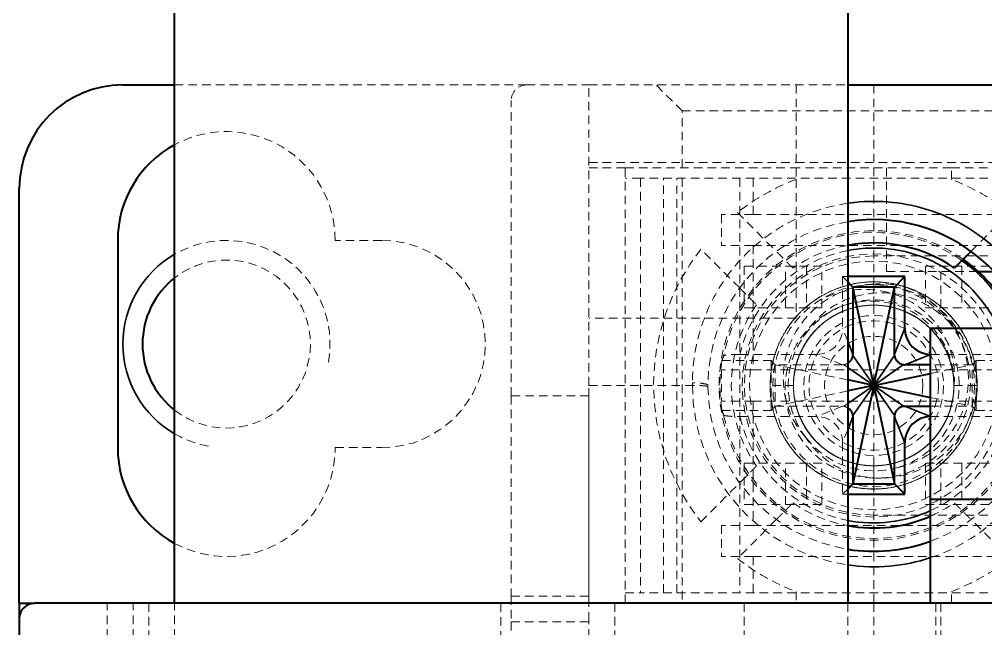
# Model space of a CAD drawing. Header units: inches. Extents: x 6934 to 18973, y 4254 to 7629.
# Drawn here: x 17088.78 to 17107.44, y 4908.46 to 4920.22 of the extents above; entities that cross this region are included whole.
import ezdxf

# ---------------------------------------------------------------- set-up
doc = ezdxf.new("R2010")
doc.units = ezdxf.units.IN
doc.header["$MEASUREMENT"] = 0
doc.linetypes.add('입력 정류부 ASSY$0$DASHED', pattern=[0.2067, 0.1654, -0.0413])
for name, color, linetype, lineweight, true_color in [('입력 정류부 ASSY$0$가려진 것(ISO)', 2, '입력 정류부 ASSY$0$DASHED', 18, 0xffff00), ('입력 정류부 ASSY$0$가려진 좁은 것(ISO)', 2, '입력 정류부 ASSY$0$DASHED', 18, 0xffff00), ('입력 정류부 ASSY$0$가시적인 것(ISO)', 3, 'Continuous', 40, 0x00ff00), ('입력 정류부 ASSY$0$가시적인 좁은 것(ISO)', 3, 'Continuous', 35, 0x00ff00)]:
    doc.layers.add(name, color=color, linetype=linetype, lineweight=lineweight, true_color=true_color)

# ---------------------------------------------------------------- blocks, each defined once
blk = doc.blocks.new('입력 정류부 ASSY')
at = {"layer": '입력 정류부 ASSY$0$가려진 것(ISO)'}
for p, q in [((437.704, 658.94), (444.504, 658.94)), ((444.504, 658.94), (445.704, 658.94)), ((445.704, 658.94), (450.704, 658.94)), ((445.704, 653.14), (445.704, 658.94)), ((447.504, 658.44), (447.004, 658.94)), ((449.704, 658.94), (449.704, 657.34)), ((451.204, 658.94), (451.204, 655.09)), ((444.204, 652.94), (444.204, 658.64)), ((447.504, 658.44), (455.104, 658.44)), ((447.504, 657.34), (447.504, 658.44)), ((445.704, 657.44), (449.704, 657.44)), ((445.704, 657.34), (446.404, 657.34)), ((446.404, 648.94), (446.404, 657.34)), ((446.404, 657.34), (449.704, 657.34)), ((449.704, 657.44), (461.454, 657.44)), ((452.704, 657.34), (449.704, 657.34)), ((449.704, 657.34), (449.704, 657.117)), ((451.454, 657.34), (451.454, 655.34)), ((452.704, 657.117), (452.704, 657.34)), ((452.704, 657.34), (456.304, 657.34)), ((446.704, 657.14), (446.404, 657.14)), ((455.004, 657.14), (446.704, 657.14)), ((446.704, 657.14), (446.704, 649.14)), ((447.504, 657.14), (447.504, 648.94)), ((449.704, 657.117), (449.704, 654.44)), ((448.262, 656.44), (448.262, 655.84)), ((448.875, 656.44), (448.262, 656.44)), ((448.574, 656.478), (449.323, 655.729)), ((448.875, 656.44), (453.534, 656.44)), ((453.086, 655.729), (453.835, 656.478)), ((441.704, 655.94), (440.804, 655.94)), ((448.875, 655.84), (448.262, 655.84)), ((448.875, 655.84), (453.534, 655.84)), ((448.616, 655.022), (447.866, 655.771)), ((455.004, 655.64), (451.204, 655.64)), ((448.704, 655.44), (448.704, 654.64)), ((450.204, 655.44), (448.704, 655.44)), ((449.504, 654.64), (449.504, 655.44)), ((450.204, 654.64), (450.204, 655.44)), ((452.204, 655.44), (452.204, 654.64)), ((453.704, 655.44), (452.204, 655.44)), ((452.904, 655.44), (452.904, 654.64)), ((451.454, 655.34), (453.223, 655.34)), ((450.604, 655.24), (450.604, 654.245)), ((450.704, 655.24), (450.604, 655.24)), ((450.704, 655.14), (450.604, 655.24)), ((451.204, 654.69), (451.204, 648.94)), ((448.704, 654.64), (450.204, 654.64)), ((452.204, 654.64), (453.704, 654.64)), ((449.704, 654.44), (445.704, 654.44)), ((448.275, 653.62), (449.224, 653.62)), ((448.62, 653.74), (450.099, 653.74)), ((449.224, 652.66), (449.224, 653.62)), ((449.304, 653.54), (449.224, 653.62)), ((452.309, 653.74), (453.788, 653.74)), ((453.104, 653.54), (453.184, 653.62)), ((453.184, 653.62), (454.134, 653.62)), ((453.184, 652.66), (453.184, 653.62)), ((448.262, 653.44), (448.262, 652.84)), ((448.875, 653.44), (448.262, 653.44)), ((448.875, 653.44), (453.534, 653.44)), ((449.304, 653.54), (449.304, 652.74)), ((450.602, 653.54), (449.304, 653.54)), ((450.704, 653.246), (449.304, 653.54)), ((453.104, 653.54), (452.304, 653.54)), ((452.304, 653.372), (453.104, 653.54)), ((453.104, 652.74), (453.104, 653.54)), ((445.704, 653.14), (447.704, 653.14)), ((445.704, 648.94), (445.704, 653.14)), ((450.704, 653.035), (449.304, 652.74)), ((444.204, 652.94), (444.204, 649.074)), ((445.704, 652.94), (444.204, 652.94)), ((445.704, 649.074), (445.704, 652.94)), ((448.875, 652.84), (448.262, 652.84)), ((448.875, 652.84), (453.534, 652.84)), ((452.304, 652.909), (453.104, 652.74)), ((448.275, 652.66), (449.224, 652.66)), ((449.304, 652.74), (449.224, 652.66)), ((449.304, 652.74), (450.602, 652.74)), ((452.304, 652.74), (453.104, 652.74)), ((453.104, 652.74), (453.184, 652.66)), ((453.184, 652.66), (454.134, 652.66)), ((450.099, 652.54), (448.62, 652.54)), ((453.788, 652.54), (452.309, 652.54)), ((440.804, 651.94), (441.704, 651.94)), ((450.604, 652.035), (450.604, 651.04)), ((448.704, 651.64), (448.704, 650.84)), ((450.204, 651.64), (448.704, 651.64)), ((449.504, 650.84), (449.504, 651.64)), ((450.204, 650.84), (450.204, 651.64)), ((452.204, 651.64), (452.204, 650.84)), ((453.704, 651.64), (452.204, 651.64)), ((452.904, 651.64), (452.904, 650.84)), ((447.866, 650.509), (448.616, 651.259)), ((450.704, 651.14), (450.604, 651.04)), ((450.604, 651.04), (450.704, 651.04)), ((448.704, 650.84), (450.204, 650.84)), ((452.204, 650.84), (453.704, 650.84)), ((455.004, 650.64), (451.204, 650.64)), ((448.262, 650.44), (448.262, 649.84)), ((448.875, 650.44), (448.262, 650.44)), ((449.323, 650.552), (448.574, 649.802)), ((448.875, 650.44), (453.534, 650.44)), ((453.835, 649.802), (453.086, 650.552)), ((448.875, 649.84), (448.262, 649.84)), ((448.875, 649.84), (453.534, 649.84)), ((446.404, 649.14), (446.704, 649.14)), ((455.004, 649.14), (446.704, 649.14)), ((449.704, 649.164), (449.704, 648.94)), ((452.704, 648.94), (452.704, 649.164)), ((436.404, 647.74), (436.404, 648.94)), ((436.904, 647.74), (436.904, 648.94)), ((437.204, 648.94), (437.204, 647.74)), ((437.704, 647.74), (437.704, 648.94)), ((444.004, 647.44), (444.004, 648.94)), ((444.204, 649.074), (444.204, 648.579)), ((445.704, 648.914), (445.704, 648.94)), ((445.704, 648.6), (445.704, 648.914)), ((448.704, 648.94), (448.704, 644.94)), ((450.704, 648.94), (450.704, 635.44)), ((451.204, 648.94), (451.204, 647.44)), ((452.404, 648.94), (452.404, 647.44)), ((452.504, 648.94), (452.504, 647.74)), ((444.204, 648.579), (444.204, 647.64)), ((445.704, 647.74), (445.704, 648.6))]:
    blk.add_line(p, q, dxfattribs=at)
for radius in [2.539, 2.4, 1.95, 1.35, 1.25, 0.95]:
    blk.add_circle((451.204, 653.14), radius, dxfattribs=at)
for centre, radius, start, end in [((444.504, 658.64), 0.3, 90, 180), ((438.704, 655.94), 2.1, 0, 118.4369), ((451.204, 653.14), 4.25, 110.6673, 128.2437), ((451.204, 653.14), 4.25, 51.7563, 69.3327), ((451.204, 653.14), 2.986, 54.6398, 35.3602), ((438.704, 653.94), 2, 350, 120), ((441.704, 653.94), 2, 270, 90), ((451.204, 653.14), 2.75, 100.4757, 124.5243), ((451.204, 653.14), 4.25, 141.7563, 218.2437), ((451.204, 653.14), 2.5, 90, 270), ((438.704, 653.94), 1.621, 231.9097, 128.0903), ((451.204, 653.14), 2.75, 145.4757, 214.5243), ((451.204, 653.14), 1.55, 0.0859, 0), ((451.204, 653.14), 2.969, 170.6948, 189.3052), ((451.204, 653.14), 3.2, 180.4297, 261.0107), ((438.704, 653.94), 2, 240, 260), ((451.204, 653.14), 1.65, 217.486, 286.5238), ((438.704, 651.94), 2.1, 241.5631, 0), ((451.204, 653.14), 3.2, 290.1055, 334.9922), ((451.204, 653.14), 2.75, 235.4757, 259.5243), ((451.204, 653.14), 2.75, 293.5782, 304.5243), ((451.204, 653.14), 4.25, 231.7563, 249.3327), ((451.204, 653.14), 4.25, 290.6673, 308.2437)]:
    blk.add_arc(centre, radius, start, end, dxfattribs=at)
for centre, major_axis, ratio, start_param, end_param in [((451.204, 653.14), (3.2, 0), 1, 1.727689, 3.141593), ((450.066, 654.279), (-0.393, 0.393), 0.939231, 2.387521, 3.895664), ((716.757, 652.738), (-268.637, -0.023), 0.099501, 6.245907, 6.249295), ((452.343, 654.279), (0.393, 0.393), 0.939231, 3.886534, 3.895664), ((716.757, 653.543), (-268.637, 0.023), 0.099501, 0.03389, 0.037279), ((450.066, 652.002), (-0.393, -0.393), 0.939231, 2.387521, 3.895664), ((452.343, 652.002), (0.393, -0.393), 0.939231, 2.387521, 2.396652)]:
    blk.add_ellipse(centre, major_axis=major_axis, ratio=ratio, start_param=start_param, end_param=end_param, dxfattribs=at)
for points, weights in [([(449.646, 655.406), (449.497, 655.555), (449.323, 655.729)], [1.33228603951, 1.25233484819, 1.17025125092]), ([(448.616, 655.022), (448.789, 654.848), (448.939, 654.699)], [1.17025125093, 1.25233484816, 1.33228603946]), ([(448.939, 651.582), (448.789, 651.432), (448.616, 651.259)], [1.33228603951, 1.25233484819, 1.17025125092]), ([(449.323, 650.552), (449.497, 650.725), (449.646, 650.875)], [1.17025125095, 1.25233484818, 1.33228603948]), ([(452.763, 650.875), (452.912, 650.725), (453.086, 650.552)], [1.33228603946, 1.25233484816, 1.17025125093])]:
    blk.add_rational_spline(points, weights, degree=2, dxfattribs=at)
for points, knots in [([(453.203, 653.139), (453.203, 653.338), (453.174, 653.535), (453.059, 653.912), (452.974, 654.092), (452.79, 654.365), (452.706, 654.467), (452.444, 654.726), (452.23, 654.878), (451.831, 655.045), (451.681, 655.089), (451.403, 655.134), (451.276, 655.143), (450.889, 655.131), (450.63, 655.072), (450.25, 654.904), (450.116, 654.826), (449.889, 654.652), (449.794, 654.563), (449.538, 654.273), (449.406, 654.049), (449.256, 653.63), (449.191, 653.374), (449.219, 652.801), (449.278, 652.541), (449.457, 652.157), (449.535, 652.029), (449.704, 651.811), (449.792, 651.718), (450.086, 651.463), (450.318, 651.33), (450.685, 651.206), (450.807, 651.176), (451.235, 651.117), (451.49, 651.154), (451.926, 651.258), (452.155, 651.367), (452.612, 651.683), (452.776, 651.89), (453.009, 652.25), (453.114, 652.489), (453.192, 652.886), (453.204, 653.013), (453.204, 653.267), (453.192, 653.394), (453.118, 653.774), (453.017, 654.019), (452.736, 654.451), (452.559, 654.634), (452.243, 654.853), (452.13, 654.916), (451.822, 655.052), (451.62, 655.106), (451.153, 655.157), (450.894, 655.133), (450.414, 654.991), (450.176, 654.877), (449.857, 654.624), (449.764, 654.534), (449.593, 654.332), (449.516, 654.22), (449.326, 653.872), (449.247, 653.619), (449.189, 653.106), (449.209, 652.852), (449.312, 652.482), (449.359, 652.361), (449.512, 652.056), (449.636, 651.883), (449.877, 651.639), (449.978, 651.555), (450.292, 651.344), (450.524, 651.245), (451.036, 651.129), (451.301, 651.128), (451.678, 651.193), (451.807, 651.229), (452.172, 651.373), (452.395, 651.514), (452.771, 651.871), (452.92, 652.082), (453.083, 652.449), (453.126, 652.585), (453.185, 652.86), (453.2, 653), (453.201, 653.14)], [0.000007, 0.000007, 0.000007, 0.000007, 0.059582, 0.059582, 0.118821, 0.118821, 0.158155, 0.158155, 0.229336, 0.229336, 0.268735, 0.268735, 0.301028, 0.301028, 0.366976, 0.366976, 0.406311, 0.406311, 0.439283, 0.439283, 0.504207, 0.504207, 0.552518, 0.552518, 0.589706, 0.589706, 0.609756, 0.609756, 0.626991, 0.626991, 0.662667, 0.662667, 0.679781, 0.679781, 0.721417, 0.721417, 0.783482, 0.783482, 0.869921, 0.869921, 0.97609, 0.97609, 1.024938, 1.024938, 1.073527, 1.073527, 1.173463, 1.173463, 1.271705, 1.271705, 1.321067, 1.321067, 1.401021, 1.401021, 1.502193, 1.502193, 1.59454, 1.59454, 1.637187, 1.637187, 1.682247, 1.682247, 1.768915, 1.768915, 1.854267, 1.854267, 1.897098, 1.897098, 1.967955, 1.967955, 2.011749, 2.011749, 2.094026, 2.094026, 2.186933, 2.186933, 2.23734, 2.23734, 2.334908, 2.334908, 2.433523, 2.433523, 2.487015, 2.487015, 2.540015, 2.540015, 2.540015, 2.540015]), ([(453.203, 653.14), (453.202, 653.291), (453.185, 653.443), (453.119, 653.731), (453.071, 653.868), (452.954, 654.116), (452.888, 654.228), (452.733, 654.436), (452.646, 654.532), (452.35, 654.799), (452.113, 654.939), (451.736, 655.072), (451.609, 655.103), (451.184, 655.162), (450.938, 655.13), (450.513, 655.033), (450.272, 654.926), (449.94, 654.696), (449.83, 654.601), (449.544, 654.289), (449.411, 654.056), (449.286, 653.712), (449.256, 653.598), (449.205, 653.307), (449.197, 653.128), (449.241, 652.656), (449.33, 652.413), (449.532, 652.027), (449.664, 651.849), (449.921, 651.602), (450.03, 651.516), (450.304, 651.345), (450.473, 651.27), (450.902, 651.148), (451.169, 651.126), (451.593, 651.173), (451.754, 651.21), (452.165, 651.365), (452.368, 651.503), (452.662, 651.761), (452.785, 651.905), (452.977, 652.202), (453.05, 652.353), (453.198, 652.796), (453.212, 653.058), (453.188, 653.422), (453.161, 653.574), (453.08, 653.842), (453.032, 653.96), (452.929, 654.157), (452.878, 654.238), (452.766, 654.393), (452.704, 654.466), (452.548, 654.625), (452.451, 654.708), (452.128, 654.931), (451.88, 655.04), (451.527, 655.116), (451.432, 655.129), (451.214, 655.144), (451.092, 655.14), (450.846, 655.111), (450.721, 655.083), (450.445, 654.995), (450.297, 654.928), (449.978, 654.733), (449.775, 654.572), (449.441, 654.119), (449.327, 653.873), (449.225, 653.455), (449.205, 653.294), (449.206, 652.98), (449.223, 652.827), (449.293, 652.532), (449.345, 652.392), (449.528, 652.022), (449.692, 651.809), (449.985, 651.551), (450.087, 651.477), (450.31, 651.347), (450.43, 651.292), (450.675, 651.209), (450.799, 651.179), (451.081, 651.14), (451.239, 651.137), (451.609, 651.171), (451.864, 651.228), (452.294, 651.453), (452.447, 651.564), (452.785, 651.887), (452.934, 652.109), (453.141, 652.576), (453.197, 652.829), (453.208, 653.351), (453.162, 653.613), (452.985, 654.08), (452.852, 654.31), (452.543, 654.634), (452.419, 654.735), (452.14, 654.914), (451.984, 654.988), (451.821, 655.041)], [-3.390178, -3.390178, -3.390178, -3.390178, -3.371636, -3.371636, -3.353997, -3.353997, -3.338157, -3.338157, -3.322382, -3.322382, -3.289638, -3.289638, -3.273696, -3.273696, -3.237281, -3.237281, -3.184004, -3.184004, -3.154198, -3.154198, -3.097138, -3.097138, -3.070006, -3.070006, -3.029066, -3.029066, -2.960825, -2.960825, -2.892156, -2.892156, -2.848915, -2.848915, -2.790998, -2.790998, -2.707711, -2.707711, -2.655539, -2.655539, -2.56855, -2.56855, -2.487686, -2.487686, -2.416001, -2.416001, -2.286286, -2.286286, -2.191721, -2.191721, -2.113793, -2.113793, -2.054865, -2.054865, -1.996119, -1.996119, -1.91739, -1.91739, -1.753633, -1.753633, -1.694344, -1.694344, -1.618881, -1.618881, -1.539938, -1.539938, -1.439192, -1.439192, -1.307156, -1.307156, -1.188354, -1.188354, -1.11572, -1.11572, -1.047455, -1.047455, -0.980954, -0.980954, -0.86399, -0.86399, -0.807694, -0.807694, -0.748738, -0.748738, -0.691828, -0.691828, -0.621275, -0.621275, -0.525499, -0.525499, -0.46514, -0.46514, -0.375145, -0.375145, -0.280571, -0.280571, -0.186369, -0.186369, -0.099543, -0.099543, -0.051517, -0.051517, 0, 0, 0, 0]), ([(449.893, 652.139), (449.81, 652.23), (449.705, 652.365), (449.545, 652.712), (449.497, 652.88), (449.435, 653.341), (449.477, 653.578), (449.561, 653.89), (449.644, 654.122), (449.976, 654.555), (450.161, 654.718), (450.602, 654.976), (450.842, 655.049), (451.314, 655.118), (451.571, 655.105), (451.821, 655.042)], [0.0003867, 0.0003867, 0.0003867, 0.0003867, 0.036933, 0.036933, 0.0670381, 0.0670381, 0.1181535, 0.1181535, 0.1677528, 0.1677528, 0.2070199, 0.2070199, 0.2508461, 0.2508461, 0.3025255, 0.3025255, 0.3025255, 0.3025255]), ([(452.754, 653.143), (452.758, 653.276), (452.745, 653.41), (452.685, 653.671), (452.638, 653.797), (452.48, 654.099), (452.349, 654.261), (452.111, 654.461), (452.025, 654.52), (451.748, 654.673), (451.544, 654.737), (451.123, 654.783), (450.91, 654.766), (450.501, 654.65), (450.309, 654.551), (449.968, 654.285), (449.824, 654.118), (449.606, 653.735), (449.536, 653.522), (449.481, 653.08), (449.497, 652.856), (449.584, 652.532), (449.624, 652.427), (449.769, 652.134), (449.906, 651.948), (450.176, 651.712), (450.269, 651.645), (450.469, 651.531), (450.574, 651.483), (450.901, 651.372), (451.131, 651.342), (451.476, 651.362), (451.591, 651.38), (451.817, 651.438), (451.927, 651.478), (452.247, 651.632), (452.44, 651.776), (452.761, 652.134), (452.886, 652.345), (453.046, 652.8), (453.081, 653.04), (453.058, 653.522), (453, 653.759), (452.846, 654.092), (452.783, 654.199), (452.565, 654.498), (452.383, 654.667), (452.03, 654.886), (451.874, 654.957), (451.545, 655.055), (451.375, 655.082), (451.204, 655.086)], [-1.467475, -1.467475, -1.467475, -1.467475, -1.421358, -1.421358, -1.374964, -1.374964, -1.303542, -1.303542, -1.267757, -1.267757, -1.194711, -1.194711, -1.122411, -1.122411, -1.049221, -1.049221, -0.974178, -0.974178, -0.897563, -0.897563, -0.821369, -0.821369, -0.782976, -0.782976, -0.709701, -0.709701, -0.675322, -0.675322, -0.64062, -0.64062, -0.571763, -0.571763, -0.536741, -0.536741, -0.501709, -0.501709, -0.430115, -0.430115, -0.35782, -0.35782, -0.286329, -0.286329, -0.213765, -0.213765, -0.176539, -0.176539, -0.102866, -0.102866, -0.051425, -0.051425, -0.000047, -0.000047, -0.000047, -0.000047]), ([(451.204, 655.086), (451.18, 655.087), (451.156, 655.087), (451.107, 655.086), (451.083, 655.086), (451.059, 655.085)], [-0.01457087, -0.01457087, -0.01457087, -0.01457087, -0.00729764, -0.00729764, -0.00001596, -0.00001596, -0.00001596, -0.00001596]), ([(453.203, 653.139), (453.185, 653.377), (453.126, 653.613), (452.951, 653.998), (452.83, 654.201), (452.451, 654.569), (452.24, 654.706), (451.789, 654.888), (451.565, 654.931), (451.109, 654.926), (450.884, 654.881), (450.5, 654.726), (450.336, 654.627), (450.055, 654.38), (449.938, 654.234), (449.847, 654.075)], [0.0000003, 0.0000003, 0.0000003, 0.0000003, 0.0716294, 0.0716294, 0.1268768, 0.1268768, 0.1753995, 0.1753995, 0.2224904, 0.2224904, 0.2683989, 0.2683989, 0.3069655, 0.3069655, 0.3443353, 0.3443353, 0.3443353, 0.3443353]), ([(452.754, 653.14), (452.782, 653.368), (452.758, 653.606), (452.683, 653.83), (452.609, 654.054), (452.485, 654.264), (452.315, 654.444), (452.145, 654.624), (451.928, 654.772), (451.691, 654.867), (451.454, 654.962), (451.197, 655.005), (450.938, 654.994), (450.679, 654.983), (450.418, 654.917), (450.179, 654.799)], [0, 0, 0, 0, 0.2, 0.2, 0.2, 0.4, 0.4, 0.4, 0.6, 0.6, 0.6, 0.8, 0.8, 0.8, 1, 1, 1, 1]), ([(451.82, 655.04), (452.025, 654.957), (452.217, 654.839), (452.526, 654.571), (452.674, 654.409), (452.915, 653.978), (452.992, 653.735), (453.046, 653.261), (453.032, 653.031), (452.912, 652.568), (452.803, 652.373), (452.564, 652.051), (452.409, 651.904), (452.052, 651.671), (451.866, 651.598), (451.673, 651.559)], [0.0000368, 0.0000368, 0.0000368, 0.0000368, 0.066496, 0.066496, 0.1229128, 0.1229128, 0.1807284, 0.1807284, 0.2333007, 0.2333007, 0.29152, 0.29152, 0.3555191, 0.3555191, 0.4215744, 0.4215744, 0.4215744, 0.4215744]), ([(451.674, 651.558), (451.856, 651.613), (452.028, 651.698), (452.353, 651.937), (452.498, 652.094), (452.665, 652.366), (452.712, 652.462), (452.787, 652.662), (452.815, 652.766), (452.867, 653.08), (452.861, 653.295), (452.791, 653.606), (452.758, 653.707), (452.636, 653.983), (452.527, 654.146), (452.318, 654.363), (452.237, 654.432), (452.063, 654.553), (451.97, 654.605), (451.679, 654.735), (451.469, 654.783), (451.149, 654.793), (451.042, 654.786), (450.728, 654.734), (450.527, 654.66), (450.255, 654.494), (450.169, 654.429), (450.011, 654.285), (449.94, 654.206), (449.751, 653.95), (449.66, 653.758), (449.58, 653.451), (449.564, 653.346), (449.546, 653.049), (449.567, 652.858), (449.649, 652.579), (449.686, 652.485), (449.777, 652.305), (449.831, 652.219), (449.893, 652.139)], [-0.8404494, -0.8404494, -0.8404494, -0.8404494, -0.783137, -0.783137, -0.7194337, -0.7194337, -0.687226, -0.687226, -0.6552146, -0.6552146, -0.5913606, -0.5913606, -0.5594308, -0.5594308, -0.5008563, -0.5008563, -0.4689192, -0.4689192, -0.4371665, -0.4371665, -0.3730272, -0.3730272, -0.3409886, -0.3409886, -0.2773983, -0.2773983, -0.2451589, -0.2451589, -0.21318, -0.21318, -0.1498121, -0.1498121, -0.1178841, -0.1178841, -0.0605763, -0.0605763, -0.0304348, -0.0304348, -0.0000152, -0.0000152, -0.0000152, -0.0000152]), ([(451.204, 654.69), (451.082, 654.69), (450.96, 654.676), (450.721, 654.618), (450.606, 654.575), (450.322, 654.428), (450.163, 654.304), (449.873, 653.971), (449.784, 653.78), (449.672, 653.44), (449.644, 653.244), (449.671, 652.836), (449.726, 652.635), (449.906, 652.269), (450.03, 652.108), (450.335, 651.843), (450.511, 651.74), (450.927, 651.596), (451.136, 651.583), (451.5, 651.607), (451.692, 651.656), (452.053, 651.827), (452.22, 651.953), (452.454, 652.213), (452.579, 652.38), (452.731, 652.809), (452.761, 653.012), (452.743, 653.422), (452.692, 653.619), (452.519, 653.982), (452.402, 654.143), (452.089, 654.434), (451.903, 654.534), (451.581, 654.652), (451.383, 654.698), (450.948, 654.682), (450.746, 654.634), (450.374, 654.465), (450.208, 654.345), (449.935, 654.05), (449.828, 653.879), (449.669, 653.467), (449.651, 653.256), (449.66, 652.955), (449.683, 652.748), (449.867, 652.331), (449.987, 652.161), (450.252, 651.907), (450.417, 651.783), (450.83, 651.624), (451.03, 651.588), (451.467, 651.594), (451.666, 651.652), (451.999, 651.797), (452.163, 651.907), (452.437, 652.181), (452.548, 652.345), (452.693, 652.678), (452.75, 652.877), (452.757, 653.314), (452.721, 653.515), (452.561, 653.928), (452.437, 654.093), (452.184, 654.357), (452.013, 654.477), (451.596, 654.661), (451.389, 654.684), (451.088, 654.694), (450.878, 654.675), (450.466, 654.517), (450.295, 654.41), (449.999, 654.136), (449.879, 653.97), (449.711, 653.598), (449.663, 653.397), (449.647, 652.962), (449.692, 652.764), (449.81, 652.442), (449.91, 652.256), (450.201, 651.943), (450.363, 651.825), (450.725, 651.652), (450.922, 651.602), (451.332, 651.583), (451.535, 651.614), (451.965, 651.766), (452.132, 651.891), (452.392, 652.125), (452.517, 652.292), (452.689, 652.653), (452.737, 652.845), (452.761, 653.209), (452.749, 653.418), (452.604, 653.834), (452.502, 654.009), (452.237, 654.315), (452.075, 654.438), (451.709, 654.619), (451.509, 654.673), (451.1, 654.701), (450.905, 654.672), (450.565, 654.561), (450.373, 654.472), (450.04, 654.182), (449.916, 654.023), (449.77, 653.739), (449.726, 653.623), (449.669, 653.385), (449.655, 653.263), (449.655, 653.14)], [0.000047, 0.000047, 0.000047, 0.000047, 0.036804, 0.036804, 0.073743, 0.073743, 0.13349, 0.13349, 0.207286, 0.207286, 0.292956, 0.292956, 0.378087, 0.378087, 0.463171, 0.463171, 0.546088, 0.546088, 0.646143, 0.646143, 0.760271, 0.760271, 0.880105, 0.880105, 0.964732, 0.964732, 1.03175, 1.03175, 1.101243, 1.101243, 1.167328, 1.167328, 1.245663, 1.245663, 1.318857, 1.318857, 1.382695, 1.382695, 1.447469, 1.447469, 1.509973, 1.509973, 1.586951, 1.586951, 1.649574, 1.649574, 1.700346, 1.700346, 1.740808, 1.740808, 1.774044, 1.774044, 1.813539, 1.813539, 1.858727, 1.858727, 1.903914, 1.903914, 1.94341, 1.94341, 1.976645, 1.976645, 2.017108, 2.017108, 2.067879, 2.067879, 2.130502, 2.130502, 2.20748, 2.20748, 2.269984, 2.269984, 2.334758, 2.334758, 2.398596, 2.398596, 2.471791, 2.471791, 2.550126, 2.550126, 2.61621, 2.61621, 2.685703, 2.685703, 2.752722, 2.752722, 2.837348, 2.837348, 2.957183, 2.957183, 3.07131, 3.07131, 3.171365, 3.171365, 3.254282, 3.254282, 3.339367, 3.339367, 3.424497, 3.424497, 3.510168, 3.510168, 3.583963, 3.583963, 3.64371, 3.64371, 3.680662, 3.680662, 3.717405, 3.717405, 3.717405, 3.717405]), ([(449.655, 653.14), (449.655, 653.018), (449.669, 652.896), (449.726, 652.657), (449.77, 652.542), (449.916, 652.257), (450.04, 652.099), (450.373, 651.809), (450.565, 651.72), (450.905, 651.608), (451.1, 651.58), (451.509, 651.607), (451.709, 651.662), (452.075, 651.842), (452.237, 651.966), (452.502, 652.271), (452.604, 652.447), (452.749, 652.863), (452.761, 653.072), (452.737, 653.436), (452.689, 653.628), (452.517, 653.989), (452.392, 654.156), (452.132, 654.39), (451.965, 654.515), (451.535, 654.667), (451.332, 654.697), (450.922, 654.679), (450.725, 654.628), (450.363, 654.455), (450.201, 654.338), (449.91, 654.025), (449.81, 653.839), (449.692, 653.517), (449.647, 653.319), (449.663, 652.884), (449.711, 652.682), (449.879, 652.31), (449.999, 652.144), (450.295, 651.871), (450.466, 651.764), (450.878, 651.605), (451.088, 651.587), (451.389, 651.596), (451.596, 651.619), (452.013, 651.803), (452.184, 651.923), (452.437, 652.188), (452.561, 652.353), (452.721, 652.766), (452.757, 652.966), (452.75, 653.403), (452.693, 653.602), (452.548, 653.935), (452.437, 654.099), (452.163, 654.373), (451.999, 654.484), (451.666, 654.629), (451.467, 654.686), (451.03, 654.693), (450.83, 654.657), (450.417, 654.497), (450.252, 654.373), (449.987, 654.12), (449.867, 653.949), (449.683, 653.532), (449.66, 653.325), (449.651, 653.024), (449.669, 652.814), (449.828, 652.402), (449.935, 652.231), (450.208, 651.935), (450.374, 651.815), (450.746, 651.647), (450.948, 651.599), (451.383, 651.583), (451.581, 651.628), (451.903, 651.746), (452.089, 651.846), (452.402, 652.137), (452.519, 652.299), (452.692, 652.661), (452.743, 652.858), (452.761, 653.268), (452.731, 653.471), (452.579, 653.901), (452.454, 654.068), (452.22, 654.328), (452.053, 654.453), (451.692, 654.625), (451.5, 654.673), (451.136, 654.697), (450.927, 654.684), (450.511, 654.54), (450.335, 654.438), (450.03, 654.172), (449.906, 654.011), (449.726, 653.645), (449.671, 653.445), (449.644, 653.036), (449.672, 652.841), (449.784, 652.501), (449.873, 652.309), (450.163, 651.976), (450.322, 651.852), (450.606, 651.706), (450.721, 651.662), (450.96, 651.605), (451.082, 651.591), (451.204, 651.591)], [-3.717517, -3.717517, -3.717517, -3.717517, -3.680772, -3.680772, -3.64382, -3.64382, -3.584071, -3.584071, -3.510274, -3.510274, -3.424602, -3.424602, -3.339469, -3.339469, -3.254383, -3.254383, -3.171464, -3.171464, -3.071407, -3.071407, -2.957276, -2.957276, -2.837439, -2.837439, -2.752811, -2.752811, -2.685791, -2.685791, -2.616296, -2.616296, -2.55021, -2.55021, -2.471873, -2.471873, -2.398677, -2.398677, -2.334837, -2.334837, -2.270062, -2.270062, -2.207556, -2.207556, -2.130577, -2.130577, -2.067952, -2.067952, -2.017179, -2.017179, -1.976716, -1.976716, -1.94348, -1.94348, -1.903983, -1.903983, -1.858795, -1.858795, -1.813606, -1.813606, -1.77411, -1.77411, -1.740874, -1.740874, -1.70041, -1.70041, -1.649637, -1.649637, -1.587013, -1.587013, -1.510033, -1.510033, -1.447528, -1.447528, -1.382752, -1.382752, -1.318913, -1.318913, -1.245717, -1.245717, -1.16738, -1.16738, -1.101293, -1.101293, -1.031799, -1.031799, -0.964779, -0.964779, -0.880151, -0.880151, -0.760313, -0.760313, -0.646183, -0.646183, -0.546126, -0.546126, -0.463207, -0.463207, -0.37812, -0.37812, -0.292988, -0.292988, -0.207315, -0.207315, -0.133518, -0.133518, -0.073769, -0.073769, -0.036817, -0.036817, -0.000073, -0.000073, -0.000073, -0.000073]), ([(451.204, 651.591), (451.327, 651.591), (451.449, 651.605), (451.687, 651.662), (451.803, 651.706), (452.087, 651.852), (452.246, 651.976), (452.536, 652.309), (452.625, 652.501), (452.736, 652.841), (452.765, 653.036), (452.737, 653.445), (452.683, 653.645), (452.502, 654.011), (452.379, 654.172), (452.074, 654.438), (451.898, 654.54), (451.482, 654.684), (451.273, 654.697), (450.909, 654.673), (450.717, 654.625), (450.356, 654.453), (450.189, 654.328), (449.955, 654.068), (449.83, 653.901), (449.678, 653.471), (449.647, 653.268), (449.666, 652.858), (449.716, 652.661), (449.889, 652.299), (450.007, 652.137), (450.32, 651.846), (450.506, 651.746), (450.828, 651.628), (451.026, 651.583), (451.461, 651.599), (451.662, 651.647), (452.034, 651.815), (452.2, 651.935), (452.474, 652.231), (452.581, 652.402), (452.739, 652.814), (452.758, 653.024), (452.748, 653.325), (452.725, 653.532), (452.542, 653.949), (452.422, 654.12), (452.157, 654.373), (451.992, 654.497), (451.579, 654.657), (451.378, 654.693), (450.941, 654.686), (450.742, 654.629), (450.409, 654.484), (450.245, 654.373), (449.971, 654.099), (449.861, 653.935), (449.716, 653.602), (449.658, 653.403), (449.652, 652.966), (449.688, 652.766), (449.847, 652.353), (449.971, 652.188), (450.225, 651.923), (450.395, 651.803), (450.812, 651.619), (451.019, 651.596), (451.32, 651.587), (451.531, 651.605), (451.943, 651.764), (452.114, 651.871), (452.409, 652.144), (452.529, 652.31), (452.698, 652.682), (452.746, 652.884), (452.762, 653.319), (452.716, 653.517), (452.598, 653.839), (452.498, 654.025), (452.207, 654.338), (452.046, 654.455), (451.684, 654.628), (451.486, 654.679), (451.076, 654.697), (450.873, 654.667), (450.444, 654.515), (450.277, 654.39), (450.017, 654.156), (449.891, 653.989), (449.72, 653.628), (449.671, 653.436), (449.647, 653.072), (449.66, 652.863), (449.805, 652.447), (449.907, 652.271), (450.172, 651.966), (450.334, 651.842), (450.699, 651.662), (450.9, 651.607), (451.308, 651.58), (451.504, 651.608), (451.844, 651.72), (452.035, 651.809), (452.368, 652.099), (452.492, 652.257), (452.639, 652.542), (452.682, 652.657), (452.74, 652.896), (452.754, 653.018), (452.754, 653.14)], [-3.71751, -3.71751, -3.71751, -3.71751, -3.680765, -3.680765, -3.643813, -3.643813, -3.584064, -3.584064, -3.510267, -3.510267, -3.424595, -3.424595, -3.339463, -3.339463, -3.254377, -3.254377, -3.171458, -3.171458, -3.071401, -3.071401, -2.95727, -2.95727, -2.837433, -2.837433, -2.752805, -2.752805, -2.685785, -2.685785, -2.616291, -2.616291, -2.550204, -2.550204, -2.471868, -2.471868, -2.398672, -2.398672, -2.334832, -2.334832, -2.270057, -2.270057, -2.207551, -2.207551, -2.130572, -2.130572, -2.067948, -2.067948, -2.017175, -2.017175, -1.976711, -1.976711, -1.943475, -1.943475, -1.903979, -1.903979, -1.85879, -1.85879, -1.813602, -1.813602, -1.774105, -1.774105, -1.740869, -1.740869, -1.700406, -1.700406, -1.649633, -1.649633, -1.587009, -1.587009, -1.510029, -1.510029, -1.447524, -1.447524, -1.382749, -1.382749, -1.318909, -1.318909, -1.245713, -1.245713, -1.167376, -1.167376, -1.10129, -1.10129, -1.031796, -1.031796, -0.964776, -0.964776, -0.880148, -0.880148, -0.760311, -0.760311, -0.64618, -0.64618, -0.546123, -0.546123, -0.463204, -0.463204, -0.378118, -0.378118, -0.292986, -0.292986, -0.207313, -0.207313, -0.133516, -0.133516, -0.073768, -0.073768, -0.036816, -0.036816, -0.000071, -0.000071, -0.000071, -0.000071]), ([(452.754, 653.14), (452.754, 653.249), (452.742, 653.358), (452.697, 653.571), (452.663, 653.674), (452.537, 653.956), (452.42, 654.122), (452.092, 654.436), (451.902, 654.532), (451.573, 654.66), (451.371, 654.695), (451.024, 654.686), (450.815, 654.662), (450.4, 654.48), (450.234, 654.365), (449.941, 654.066), (449.835, 653.888), (449.672, 653.484), (449.653, 653.274), (449.657, 652.978), (449.677, 652.769), (449.857, 652.35), (449.969, 652.184), (450.248, 651.905), (450.414, 651.793), (450.833, 651.613), (451.042, 651.593), (451.338, 651.589), (451.548, 651.608), (451.952, 651.771), (452.13, 651.877), (452.429, 652.17), (452.544, 652.336), (452.726, 652.751), (452.75, 652.96), (452.759, 653.307), (452.724, 653.509), (452.596, 653.838), (452.5, 654.028), (452.186, 654.356), (452.02, 654.473), (451.738, 654.599), (451.635, 654.633), (451.422, 654.678), (451.313, 654.69), (451.204, 654.69)], [-1.467544, -1.467544, -1.467544, -1.467544, -1.434845, -1.434845, -1.402183, -1.402183, -1.342612, -1.342612, -1.266807, -1.266807, -1.160829, -1.160829, -1.086491, -1.086491, -1.028607, -1.028607, -0.964311, -0.964311, -0.876608, -0.876608, -0.795575, -0.795575, -0.733796, -0.733796, -0.672017, -0.672017, -0.590984, -0.590984, -0.50328, -0.50328, -0.438984, -0.438984, -0.381101, -0.381101, -0.306762, -0.306762, -0.200784, -0.200784, -0.124979, -0.124979, -0.065409, -0.065409, -0.032727, -0.032727, -0.000047, -0.000047, -0.000047, -0.000047]), ([(448.62, 653.74), (448.582, 653.74), (448.537, 653.739), (448.466, 653.737), (448.428, 653.734), (448.373, 653.729), (448.347, 653.725), (448.318, 653.718), (448.308, 653.714), (448.307, 653.711)], [-0.04536887, -0.04536887, -0.04536887, -0.04536887, -0.03388591, -0.03388591, -0.02243125, -0.02243125, -0.01111462, -0.01111462, -0.00052219, -0.00052219, -0.00052219, -0.00052219]), ([(450.627, 653.542), (450.629, 653.542), (450.631, 653.543), (450.653, 653.546), (450.673, 653.553), (450.696, 653.566), (450.7, 653.568), (450.704, 653.57)], [0.017098078, 0.017098078, 0.017098078, 0.017098078, 0.017773807, 0.017773807, 0.023849465, 0.023849465, 0.025137501, 0.025137501, 0.025137501, 0.025137501]), ([(448.004, 653.116), (448.004, 653.12), (447.997, 653.123), (447.982, 653.126), (447.967, 653.129), (447.944, 653.132), (447.917, 653.134), (447.889, 653.136), (447.856, 653.138), (447.819, 653.139), (447.783, 653.14), (447.744, 653.14), (447.704, 653.14)], [0, 0, 0, 0, 0.25, 0.25, 0.25, 0.5, 0.5, 0.5, 0.75, 0.75, 0.75, 1, 1, 1, 1]), ([(449.87, 652.169), (449.928, 652.076), (449.994, 651.989), (450.153, 651.816), (450.249, 651.732), (450.488, 651.564), (450.686, 651.453), (451.158, 651.348), (451.393, 651.334), (451.878, 651.417), (452.103, 651.503), (452.568, 651.791), (452.736, 651.986), (452.943, 652.27), (453.028, 652.43), (453.153, 652.774), (453.191, 652.956), (453.204, 653.139)], [0.0045848, 0.0045848, 0.0045848, 0.0045848, 0.0372467, 0.0372467, 0.0751879, 0.0751879, 0.1248691, 0.1248691, 0.1621487, 0.1621487, 0.1969453, 0.1969453, 0.2422713, 0.2422713, 0.2904655, 0.2904655, 0.3390433, 0.3390433, 0.3390433, 0.3390433]), ([(452.754, 653.14), (452.82, 653.14), (452.887, 653.14), (453.021, 653.14), (453.088, 653.14), (453.154, 653.14)], [-0.04630337, -0.04630337, -0.04630337, -0.04630337, -0.0231476, -0.0231476, -0.00002676, -0.00002676, -0.00002676, -0.00002676]), ([(450.704, 652.71), (450.7, 652.713), (450.696, 652.715), (450.673, 652.727), (450.653, 652.734), (450.631, 652.738), (450.629, 652.738), (450.627, 652.739)], [-0.203400586, -0.203400586, -0.203400586, -0.203400586, -0.202112549, -0.202112549, -0.196036891, -0.196036891, -0.195361162, -0.195361162, -0.195361162, -0.195361162]), ([(448.307, 652.57), (448.308, 652.566), (448.318, 652.562), (448.347, 652.555), (448.373, 652.552), (448.428, 652.546), (448.466, 652.544), (448.537, 652.541), (448.582, 652.54), (448.62, 652.54)], [-0.17980618, -0.17980618, -0.17980618, -0.17980618, -0.16921375, -0.16921375, -0.15789712, -0.15789712, -0.14644246, -0.14644246, -0.1349595, -0.1349595, -0.1349595, -0.1349595])]:
    blk.add_open_spline(points, degree=3, knots=knots, dxfattribs=at)
for points in [[(450.627, 653.542), (450.619, 653.541), (450.61, 653.54), (450.602, 653.54)], [(448.004, 653.14), (448.004, 653.136), (448.004, 653.128), (448.004, 653.12), (448.004, 653.116)], [(452.754, 653.143), (452.754, 653.142), (452.754, 653.141), (452.754, 653.14)], [(450.627, 652.739), (450.619, 652.74), (450.61, 652.74), (450.602, 652.74)], [(449.895, 652.136), (449.894, 652.137), (449.894, 652.138), (449.893, 652.139)], [(449.895, 652.136), (449.895, 652.136), (449.895, 652.136), (449.895, 652.136)], [(451.674, 651.558), (451.674, 651.558), (451.674, 651.558), (451.674, 651.558)]]:
    blk.add_open_spline(points, degree=3, dxfattribs=at)
at = {"layer": '입력 정류부 ASSY$0$가려진 좁은 것(ISO)'}
for p, q in [((447.145, 649.14), (447.145, 657.14)), ((447.404, 649.14), (447.404, 657.14)), ((448.616, 657.14), (448.616, 649.14)), ((448.875, 657.14), (448.875, 656.44)), ((448.875, 655.84), (448.875, 653.44)), ((449.904, 655.44), (449.904, 654.64)), ((452.504, 654.64), (452.504, 655.44)), ((451.204, 654.69), (451.204, 655.09)), ((451.204, 655.086), (451.204, 654.69)), ((450.704, 653.994), (450.604, 654.245)), ((450.602, 653.54), (450.099, 653.74)), ((452.304, 653.738), (452.309, 653.74)), ((450.704, 653.488), (450.627, 653.542)), ((449.254, 653.14), (449.654, 653.14)), ((449.654, 653.14), (449.254, 653.14)), ((453.154, 653.14), (453.203, 653.14)), ((453.203, 653.14), (453.154, 653.14)), ((448.875, 652.84), (448.875, 650.44)), ((450.602, 652.74), (450.099, 652.54)), ((450.704, 652.793), (450.627, 652.739)), ((452.304, 652.542), (452.309, 652.54)), ((450.704, 652.287), (450.604, 652.035)), ((449.904, 651.64), (449.904, 650.84)), ((451.204, 651.59), (451.204, 651.19)), ((451.204, 651.19), (451.204, 651.59)), ((452.504, 650.84), (452.504, 651.64)), ((448.875, 649.84), (448.875, 649.14)), ((444.204, 649.074), (445.704, 649.074)), ((446.204, 648.94), (446.204, 626.533)), ((444.204, 648.579), (445.704, 648.579))]:
    blk.add_line(p, q, dxfattribs=at)
for radius, start, end in [(2.953, 54.749, 168.8595), (2.653, 100.864, 166.9281), (3.5, 180, 261.7868), (2.953, 191.1405, 348.8595), (2.653, 193.0719, 259.136), (2.653, 294.4974, 346.9281), (3.5, 288.3177, 325.9523)]:
    blk.add_arc((451.204, 653.14), radius, start, end, dxfattribs=at)
blk.add_ellipse((447.704, 653.14), major_axis=(0.3, 0), ratio=0.173648, start_param=0, end_param=1.570849, dxfattribs=at)
for points, knots in [([(450.704, 656.656), (450.511, 656.629), (450.084, 656.53), (449.458, 656.255), (448.864, 655.829), (448.368, 655.286), (447.993, 654.649), (447.758, 653.938), (447.704, 653.446), (447.704, 653.192)], [0.5461278, 0.5461278, 0.5461278, 0.5461278, 0.6, 0.6666667, 0.7333333, 0.8, 0.8666667, 0.9333333, 1, 1, 1, 1]), ([(447.704, 653.192), (447.704, 653.184), (447.704, 653.166), (447.704, 653.149), (447.704, 653.14)], [0, 0, 0, 0, 0.5, 0.999946, 0.999946, 0.999946, 0.999946])]:
    blk.add_open_spline(points, degree=3, knots=knots, dxfattribs=at)
at = {"layer": '입력 정류부 ASSY$0$가시적인 것(ISO)'}
for p, q in [((450.704, 696.94), (450.704, 648.94)), ((437.704, 648.94), (437.704, 685.94)), ((436.704, 658.94), (437.704, 658.94)), ((450.704, 658.94), (455.704, 658.94)), ((434.704, 648.94), (434.704, 656.94)), ((436.604, 655.94), (436.604, 651.94)), ((453.223, 655.34), (453.528, 655.34)), ((451.804, 655.24), (450.704, 655.24)), ((450.804, 655.04), (450.704, 655.14)), ((451.604, 655.04), (451.804, 655.24)), ((451.804, 654.245), (451.804, 655.24)), ((450.804, 655.04), (450.804, 653.742)), ((451.604, 655.04), (450.804, 655.04)), ((451.204, 653.14), (450.804, 655.04)), ((451.204, 653.14), (451.604, 655.04)), ((451.604, 653.742), (451.604, 655.04)), ((454.104, 654.24), (452.304, 654.24)), ((452.304, 650.94), (452.304, 654.24)), ((452.304, 653.54), (451.806, 653.54)), ((451.204, 653.14), (450.704, 653.246)), ((451.204, 653.14), (452.304, 653.372)), ((451.204, 653.14), (450.704, 653.035)), ((451.204, 653.14), (450.804, 651.24)), ((451.204, 653.14), (452.304, 652.909)), ((451.204, 653.14), (451.604, 651.24)), ((451.806, 652.74), (452.304, 652.74)), ((450.804, 652.538), (450.804, 651.24)), ((451.604, 651.24), (451.604, 652.538)), ((451.804, 651.04), (451.804, 652.035)), ((450.804, 651.24), (450.704, 651.14)), ((450.804, 651.24), (451.604, 651.24)), ((451.604, 651.24), (451.804, 651.04)), ((450.704, 651.04), (451.804, 651.04)), ((454.104, 650.94), (452.304, 650.94)), ((452.304, 648.94), (452.304, 650.94)), ((434.704, 648.94), (435.004, 648.94)), ((434.704, 648.94), (434.704, 648.64)), ((489.404, 648.94), (435.004, 648.94)), ((434.704, 648.64), (434.704, 642.44))]:
    blk.add_line(p, q, dxfattribs=at)
for centre, radius, start, end in [((436.704, 656.94), 2, 90, 180), ((438.704, 655.94), 2.1, 118.4369, 180), ((451.204, 653.14), 2.75, 55.4757, 100.4757), ((451.204, 653.14), 2.986, 35.3602, 54.6398), ((438.704, 653.94), 1.621, 128.0903, 231.9097), ((438.704, 651.94), 2.1, 180, 241.5631), ((451.204, 653.14), 2.75, 259.5243, 293.5782), ((451.204, 653.14), 3.2, 261.0107, 290.1055), ((435.004, 648.64), 0.3, 90, 180)]:
    blk.add_arc(centre, radius, start, end, dxfattribs=at)
for centre, major_axis, ratio, start_param, end_param in [((451.204, 653.14), (3.2, 0), 1, 0.00015, 1.727689), ((452.343, 654.279), (0.393, 0.393), 0.939231, 2.387521, 3.886534), ((452.343, 652.002), (0.393, -0.393), 0.939231, 2.396652, 3.895664)]:
    blk.add_ellipse(centre, major_axis=major_axis, ratio=ratio, start_param=start_param, end_param=end_param, dxfattribs=at)
blk.add_rational_spline([(453.086, 655.729), (452.912, 655.555), (452.763, 655.406)], [1.17025125092, 1.25233484819, 1.33228603951], degree=2, dxfattribs=at)
for points, knots in [([(450.704, 653.57), (450.719, 653.579), (450.732, 653.59), (450.758, 653.616), (450.771, 653.633), (450.791, 653.671), (450.798, 653.692), (450.802, 653.714), (450.802, 653.716), (450.803, 653.718)], [0.0251375, 0.0251375, 0.0251375, 0.0251375, 0.02992512, 0.02992512, 0.03600078, 0.03600078, 0.04207644, 0.04207644, 0.04275217, 0.04275217, 0.04275217, 0.04275217]), ([(451.606, 653.718), (451.606, 653.716), (451.607, 653.714), (451.61, 653.692), (451.617, 653.671), (451.638, 653.633), (451.651, 653.616), (451.68, 653.587), (451.697, 653.574), (451.735, 653.553), (451.756, 653.546), (451.778, 653.543), (451.78, 653.542), (451.782, 653.542)], [-0.22101525, -0.22101525, -0.22101525, -0.22101525, -0.22033952, -0.22033952, -0.21426387, -0.21426387, -0.20818821, -0.20818821, -0.20211255, -0.20211255, -0.19603689, -0.19603689, -0.19536116, -0.19536116, -0.19536116, -0.19536116]), ([(450.803, 652.562), (450.802, 652.565), (450.802, 652.567), (450.798, 652.589), (450.791, 652.609), (450.771, 652.647), (450.758, 652.665), (450.732, 652.691), (450.719, 652.701), (450.704, 652.71)], [-0.22101525, -0.22101525, -0.22101525, -0.22101525, -0.22033952, -0.22033952, -0.21426387, -0.21426387, -0.20818821, -0.20818821, -0.20340059, -0.20340059, -0.20340059, -0.20340059]), ([(451.782, 652.739), (451.78, 652.738), (451.778, 652.738), (451.756, 652.734), (451.735, 652.727), (451.697, 652.707), (451.68, 652.694), (451.651, 652.665), (451.638, 652.647), (451.617, 652.609), (451.61, 652.589), (451.607, 652.567), (451.606, 652.565), (451.606, 652.562)], [0.01709808, 0.01709808, 0.01709808, 0.01709808, 0.01777381, 0.01777381, 0.02384946, 0.02384946, 0.02992512, 0.02992512, 0.03600078, 0.03600078, 0.04207644, 0.04207644, 0.04275217, 0.04275217, 0.04275217, 0.04275217])]:
    blk.add_open_spline(points, degree=3, knots=knots, dxfattribs=at)
for points in [[(450.803, 653.718), (450.804, 653.726), (450.804, 653.734), (450.804, 653.742)], [(451.606, 653.718), (451.605, 653.726), (451.604, 653.734), (451.604, 653.742)], [(451.782, 653.542), (451.79, 653.541), (451.798, 653.54), (451.806, 653.54)], [(451.782, 652.739), (451.79, 652.74), (451.798, 652.74), (451.806, 652.74)], [(450.803, 652.562), (450.804, 652.555), (450.804, 652.546), (450.804, 652.538)], [(451.606, 652.562), (451.605, 652.555), (451.604, 652.546), (451.604, 652.538)]]:
    blk.add_open_spline(points, degree=3, dxfattribs=at)
at = {"layer": '입력 정류부 ASSY$0$가시적인 좁은 것(ISO)'}
for p, q in [((451.604, 653.742), (451.804, 654.245)), ((450.804, 653.742), (450.704, 653.994)), ((451.204, 653.14), (450.803, 653.718)), ((451.204, 653.14), (451.606, 653.718)), ((451.806, 653.54), (452.304, 653.738)), ((451.204, 653.14), (450.704, 653.488)), ((451.204, 653.14), (451.782, 653.542)), ((451.204, 653.14), (450.704, 652.793)), ((451.204, 653.14), (450.803, 652.562)), ((451.204, 653.14), (451.782, 652.739)), ((451.204, 653.14), (451.606, 652.562)), ((451.806, 652.74), (452.304, 652.542)), ((450.804, 652.538), (450.704, 652.287)), ((451.604, 652.538), (451.804, 652.035))]:
    blk.add_line(p, q, dxfattribs=at)
for centre, radius, start, end in [((438.704, 653.94), 2, 120, 240), ((451.204, 653.14), 2.653, 24.4974, 100.864), ((451.204, 653.14), 2.953, 35.251, 54.749), ((451.204, 653.14), 2.653, 259.136, 294.4974), ((451.204, 653.14), 3.5, 261.7868, 288.3177)]:
    blk.add_arc(centre, radius, start, end, dxfattribs=at)
blk.add_open_spline([(454.704, 653.192), (454.704, 653.446), (454.651, 653.938), (454.416, 654.648), (454.041, 655.286), (453.545, 655.829), (452.95, 656.255), (452.282, 656.549), (451.569, 656.699), (451.036, 656.699), (450.75, 656.663), (450.704, 656.656)], degree=3, knots=[0, 0, 0, 0, 0.0666667, 0.1333333, 0.2, 0.2666667, 0.3333333, 0.4, 0.4666667, 0.5333333, 0.5461278, 0.5461278, 0.5461278, 0.5461278], dxfattribs=at)

msp = doc.modelspace()

# ---------------------------------------------------------------- block references
msp.add_blockref('입력 정류부 ASSY', (16654.075, 4260.012))

doc.saveas('drawing.dxf')
